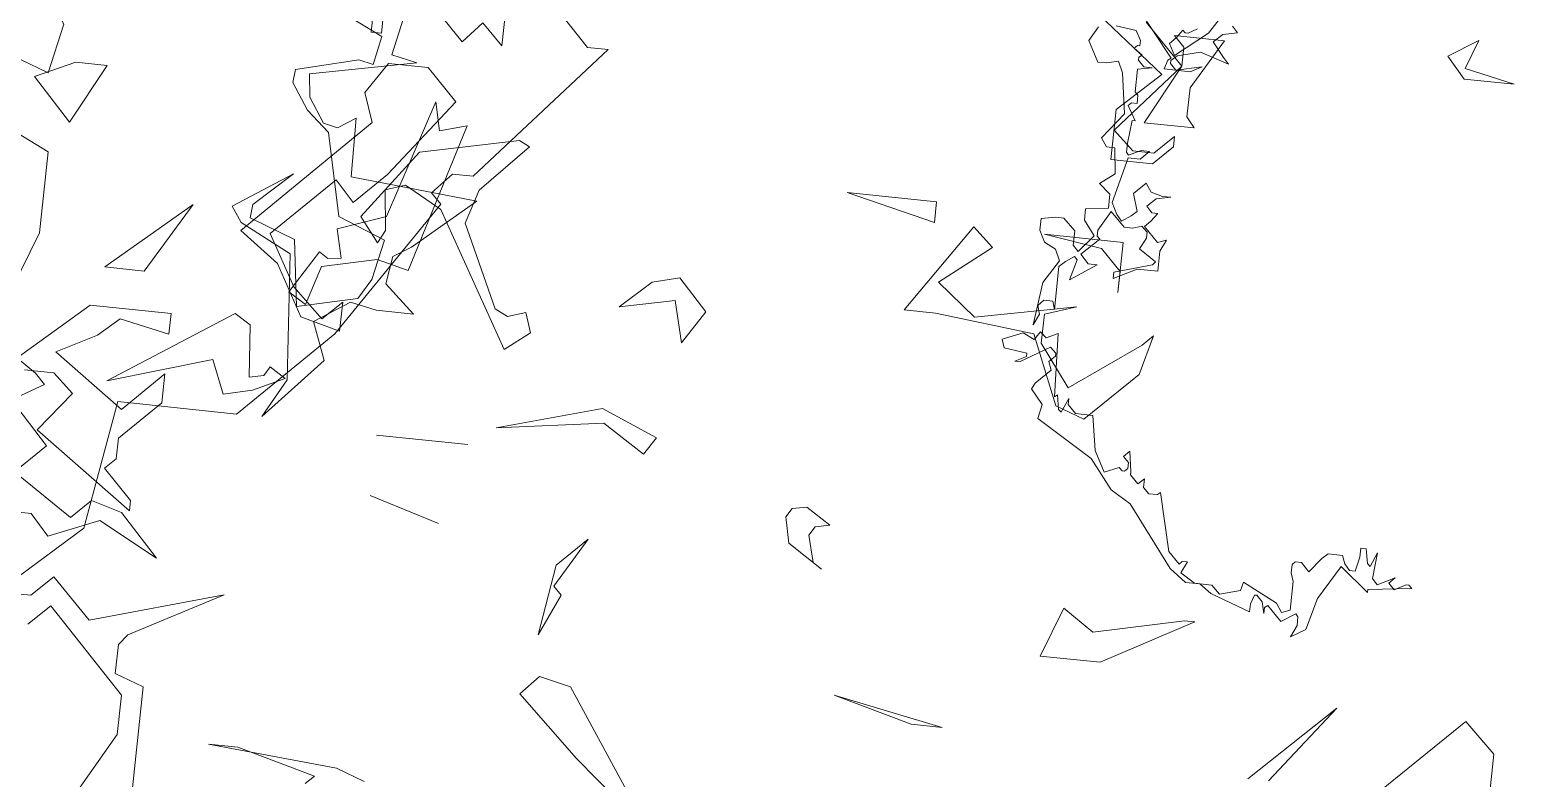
# Model space of a CAD drawing. Header units: metres. Extents: x 329311 to 330425, y 7396637 to 7397287.
# Drawn here: x 329838.773 to 329839.61, y 7397028.441 to 7397028.862 of the extents above; entities that cross this region are included whole.
import ezdxf

# ---------------------------------------------------------------- set-up
doc = ezdxf.new("R2010")
doc.units = ezdxf.units.M
doc.linetypes.add('CACHE2', pattern=[4.7625, 3.175, -1.5875])
doc.layers.get('0').update_dxf_attribs({"lineweight": 18})
doc.layers.add('ARBRE', color=251, linetype='Continuous', lineweight=13)
doc.layers.add('AXES+POTEAUX', color=6, linetype='CACHE2', lineweight=13)
doc.layers.add('VEGETAIS', color=3, linetype='Continuous')
pattern_1 = [(341.96263, (329827.33868, 7397103.38185), (0.0540704, 0.16604302), [0.127, -0.047625]), (71.96263, (329827.33868, 7397103.38185), (-0.16604302, 0.0540704), [0.127, -0.047625])]

# ---------------------------------------------------------------- blocks, each defined once
blk = doc.blocks.new('WMF26', base_point=(0, 0.0008))
at = {"color": 85}
blk.add_lwpolyline([(12.1472, -9.3381), (12.2485, -9.4401), (12.3209, -9.4401), (11.8994, -9.9284), (11.8269, -9.9284), (11.7611, -10.0008), (11.7973, -10.037), (11.477, -10.5245), (11.165, -10.8381), (10.75, -10.8381), (10.6776, -11.2893), (10.3277, -11.6096)], dxfattribs=at)
at = {"color": 63}
for points in [[(10.1498, -9.1281), (10.4257, -9.5496), (10.3894, -9.7242), (10.2882, -9.688)], [(1.6219, -8.7782), (1.7965, -8.4653), (1.7965, -8.327), (1.5198, -8.043), (1.4466, -8.1154)], [(1.207, -6.4054), (1.3453, -6.4713), (1.3453, -6.7553), (1.2432, -7.0319)], [(1.2728, -7.1703), (1.3815, -7.2427), (1.4178, -7.2789), (1.3091, -7.344), (1.4466, -7.4905), (1.3453, -7.5918), (1.5561, -7.7301), (1.6219, -7.6643), (1.7306, -7.6939), (1.8689, -7.8396), (1.6582, -7.7301), (1.4836, -7.8034), (1.4178, -7.7301), (1.3091, -7.7301)], [(1.3815, -8.0142), (1.4466, -8.0142), (1.5198, -7.9417), (1.6582, -8.0792), (2.1167, -7.9417), (1.7965, -8.1154), (1.7677, -8.1525), (1.7677, -8.2546), (1.8689, -8.2908), (1.8689, -8.8869)], [(2.465, -8.5666), (2.4955, -8.5378), (2.2188, -8.4653), (2.1167, -8.4653), (2.5679, -8.5016), (2.6692, -8.5378)], [(4.8889, -6.482), (4.8707, -6.4424), (4.8304, -6.4219), (4.8098, -6.3823), (4.8098, -6.342), (4.86, -6.3321), (4.8889, -6.3321), (4.9308, -6.3716), (4.9308, -6.4219), (4.9498, -6.4424), (5, -6.3823), (4.9605, -6.3321), (4.9605, -6.2918), (5.0395, -6.2819), (5.0395, -6.2317), (5, -6.1996), (5.0502, -6.1601), (5.0395, -6.0695), (5.0107, -6.0695), (4.9893, -6.0398), (5.0609, -5.9485), (5.0395, -5.8077), (5.0214, -5.7682), (4.9811, -5.7789), (4.9498, -5.7789), (4.9103, -5.7072), (4.9391, -5.6562)], [(5.2832, -5.6274), (5.2519, -5.6463), (5.2412, -5.6463), (5.233, -5.6381), (5.2124, -5.6669), (5.191, -5.6891), (5.2124, -5.7286), (5.3227, -5.6381), (5.4232, -5.4767)], [(5.4026, -5.606), (5.4232, -5.6274), (5.373, -5.6381), (5.3417, -5.6669), (5.3837, -5.7179), (5.4026, -5.7393), (5.3022, -5.7072), (5.2223, -5.7286), (5.2017, -5.7476), (5.2017, -5.7575), (5.2223, -5.7789), (5.3129, -5.7575), (5.2725, -5.7789), (5.182, -5.7789), (5.191, -5.7476), (5.2017, -5.7393), (5.0609, -5.5664)], [(5, -5.6463), (5.0708, -5.6562), (5.0897, -5.6891), (5.0897, -5.7072), (5.0815, -5.7072), (5.0708, -5.7179), (5.1004, -5.7393), (5.0897, -5.7476), (5.0897, -5.7575), (5.1111, -5.7789), (5.14, -5.7789), (5.0897, -5.7896), (5.0897, -5.8686), (5.1004, -5.8793), (5.1004, -5.9081), (5.0815, -5.9081), (5.0708, -5.9188), (5.1004, -5.969), (5.0897, -5.969), (5.0815, -6.0489), (5.0815, -6.0802), (5.0897, -6.0901), (5.1317, -6.0695), (5.1614, -6.0695), (5.1317, -6.0999), (5.0897, -6.0999), (5.0502, -6.2605), (5.0708, -6.3), (5.0897, -6.3214), (5.121, -6.3), (5.14, -6.2819), (5.121, -6.221), (5.1614, -6.1815), (5.182, -6.2103), (5.2223, -6.221), (5.2519, -6.221), (5.2017, -6.2317), (5.1712, -6.2605), (5.191, -6.2819), (5.2124, -6.2819), (5.191, -6.3107), (5.1712, -6.3321), (5.2223, -6.3823), (5.2519, -6.3716), (5.233, -6.4112), (5.233, -6.482), (5.1614, -6.482), (5.0815, -6.5231), (5.0815, -6.5009), (5.2124, -6.4614), (5.2223, -6.4507), (5.1614, -6.4112), (5.182, -6.3716), (5.182, -6.3502), (5.1614, -6.3321), (5.1317, -6.342), (5.1004, -6.342), (5.0502, -6.2918), (5.0107, -6.3609), (5.0107, -6.3823), (5.0214, -6.3922), (4.9605, -6.4507), (4.9893, -6.482), (5.0214, -6.482), (4.9308, -6.5437), (4.9498, -6.4721), (4.9391, -6.4614), (4.9103, -6.482), (4.8889, -6.5009), (4.8889, -6.6524), (4.8806, -6.6236), (4.8493, -6.6236), (4.8304, -6.6442), (4.8386, -6.6738), (4.8205, -6.7133), (4.8386, -6.5627), (4.8889, -6.482), (4.8889, -6.482)], [(6.1601, -5.6315), (6.2613, -5.5664), (6.2251, -5.6677), (6.3996, -5.7048), (6.2251, -5.7048), (6.1601, -5.6315), (6.1601, -5.6315)], [(5.2421, -5.7624), (5.2421, -5.6965), (5.2058, -5.6595), (5.3804, -5.6595), (5.2783, -5.8348), (5.2783, -5.9361), (5.3071, -5.9723), (5.1326, -5.9723), (5.2421, -5.7624), (5.2421, -5.7624)], [(3.0117, -6.2794), (2.8528, -6.4474), (2.8166, -6.5676), (2.9508, -6.8525), (2.9969, -6.8755), (3.0586, -6.8541), (3.0825, -6.9233), (2.9977, -6.9908), (2.7268, -6.5289), (2.5959, -6.4573), (2.5268, -6.4803), (2.5432, -6.6211), (2.5202, -6.6672), (2.4527, -6.5824), (2.6321, -6.3379), (2.9746, -6.2613), (3.0117, -6.2794), (3.0117, -6.2794)], [(3.5715, -6.7586), (3.3797, -6.8006), (3.4851, -6.7034), (3.5798, -6.6779), (3.6827, -6.7866), (3.6086, -6.9027), (3.5715, -6.7586), (3.5715, -6.7586)], [(5.8447, -7.6288), (5.8365, -7.619), (5.7863, -7.6503), (5.736, -7.6), (5.7253, -7.6083), (5.7253, -7.6288), (5.7146, -7.5893), (5.6941, -7.5687), (5.6858, -7.5687), (5.6751, -7.6), (5.6751, -7.6288), (5.5343, -7.5786), (5.4923, -7.5498), (5.4421, -7.5498), (5.3837, -7.5078), (5.2223, -7.2979), (5.1507, -7.2559), (5.0708, -7.1554), (4.8707, -7.0361), (4.8806, -6.9858), (4.8386, -6.9356), (4.8493, -6.9142), (4.8996, -6.864), (4.8889, -6.8343), (4.9103, -6.8138), (4.9103, -6.8031), (4.8889, -6.7841), (4.7892, -6.8451), (4.7703, -6.8451), (4.8098, -6.8245), (4.8098, -6.8138), (4.7291, -6.8031), (4.7192, -6.7742), (4.7892, -6.7446), (4.8304, -6.7635), (4.8493, -6.7339), (4.8707, -6.7528), (4.9103, -6.7339), (4.921, -6.9546), (4.9308, -6.9463), (4.9391, -6.9965), (4.9498, -7.0048), (4.9712, -6.9546), (4.9712, -6.976), (5, -7.0048), (5.0609, -7.0048), (5.0815, -7.1258), (5.121, -7.1974), (5.1712, -7.176), (5.182, -7.1867), (5.191, -7.1867), (5.2017, -7.176), (5.2017, -7.1554), (5.182, -7.1365), (5.2017, -7.1159), (5.2124, -7.1867), (5.2124, -7.1974), (5.2412, -7.2262), (5.2626, -7.2057), (5.2626, -7.2369), (5.2832, -7.2559), (5.3129, -7.2559), (5.3227, -7.2477), (5.373, -7.4494), (5.4133, -7.4889), (5.4232, -7.4782), (5.4421, -7.4782), (5.4232, -7.5185), (5.4734, -7.5498), (5.5343, -7.5498), (5.564, -7.5786), (5.6356, -7.558), (5.6438, -7.5284), (5.7649, -7.5893), (5.7863, -7.619), (5.8151, -7.6083), (5.8151, -7.5078), (5.8052, -7.4782), (5.8052, -7.4494), (5.8151, -7.4387), (5.8365, -7.4387), (5.8653, -7.4683), (5.9056, -7.4181), (5.9262, -7.3991), (5.9765, -7.3991), (5.9872, -7.428), (6.0061, -7.4494), (6.0267, -7.4494), (6.0374, -7.3991), (6.0374, -7.3679), (6.0563, -7.3679), (6.0662, -7.4181), (6.0769, -7.428), (6.0967, -7.3777), (6.0884, -7.4683), (6.1074, -7.4889), (6.1675, -7.4576), (6.1469, -7.4782), (6.1675, -7.4996), (6.2078, -7.4782), (6.2177, -7.4782), (6.2284, -7.4889), (6.0769, -7.5078), (6.0769, -7.5185), (5.9765, -7.4387), (5.9056, -7.558), (5.876, -7.6692), (5.8258, -7.7005), (5.8447, -7.6585), (5.8447, -7.6288), (5.8447, -7.6288)], [(3.3698, -7.209), (2.9985, -7.2649), (3.3591, -7.1587), (3.5567, -7.2411), (3.518, -7.302), (3.3698, -7.209), (3.3698, -7.209)], [(4.1767, -7.6363), (4.054, -7.558), (4.0342, -7.4675), (4.0532, -7.437), (4.1034, -7.4263), (4.189, -7.4807), (4.1388, -7.4914), (4.1199, -7.5226), (4.1454, -7.6165), (4.1767, -7.6363), (4.1767, -7.6363)], [(3.3493, -8.1352), (3.681, -8.6177), (3.8548, -8.5748), (3.8893, -8.537), (4.0318, -8.6341), (4.0342, -8.7066), (3.7189, -8.6465), (3.3962, -8.3814), (3.1764, -8.178), (3.2389, -8.1105), (3.3493, -8.1352), (3.3493, -8.1352)]]:
    blk.add_lwpolyline(points, dxfattribs=at)
at = {"color": 106}
for points in [[(5.1029, -5.6232), (5.2421, -5.7624), (5.0305, -6.0094), (5.1029, -6.0744), (5.1762, -6.0744), (5.2421, -6.0094), (5.2421, -6.0456), (5.1762, -6.1115), (5.0305, -6.1115), (5.0305, -5.9361), (5.1762, -5.7986), (4.8559, -5.5508)], [(2.5498, -5.769), (2.5004, -6.0102), (2.591, -6.0291), (2.223, -6.1065), (2.2328, -6.1872), (2.2888, -6.272), (2.339, -6.2827), (2.4, -6.2424), (2.4049, -6.4482), (2.8487, -6.4861), (2.6387, -6.6697), (2.5778, -6.7092), (2.5638, -6.8064), (2.67, -6.901), (2.5391, -6.901), (2.4477, -6.8821), (2.3259, -6.9628), (2.3777, -7.0945), (2.1818, -7.311), (2.2567, -7.1744), (2.2205, -6.7364), (2.0394, -6.6466), (2.0031, -6.5923), (2.204, -6.4589), (2.0739, -6.5799), (2.0698, -6.6269), (2.2312, -6.6862), (2.2616, -6.9175), (2.4716, -6.8665), (2.5128, -6.7957), (2.5424, -6.6549), (2.3761, -6.5898), (2.3094, -6.3025), (2.2287, -6.2333), (2.1686, -6.1428), (2.1727, -6.0967), (2.3884, -6.0398), (2.4395, -6.0506), (2.4601, -5.9501), (2.2065, -5.8299)], [(4.4418, -6.3947), (4.1281, -6.3222), (4.4418, -6.3222), (4.4418, -6.3947), (4.4418, -6.3947)], [(4.478, -6.5989), (4.6155, -6.7076), (4.9654, -6.6351), (4.8559, -6.6713), (4.8559, -6.7734), (4.9654, -6.9183), (5.2058, -6.7438), (5.2421, -6.7076), (5.2058, -6.8459), (5.0305, -7.0212), (4.9292, -6.985), (4.8271, -6.7438), (4.478, -6.7076), (4.3685, -6.7076), (4.5793, -6.3947), (4.6517, -6.4597), (4.478, -6.5989), (4.478, -6.5989)], [(5.1029, -6.5701), (5.1029, -6.4968), (5.0305, -6.4235), (4.8271, -6.3947), (5.1029, -6.3947), (5.1029, -6.5701), (5.1029, -6.5701)], [(2.586, -7.3333), (2.9055, -7.3333), (2.586, -7.3333), (2.586, -7.3333)], [(5.7295, -8.2076), (6.0127, -7.9302), (5.8019, -8.2076)], [(6.0127, -8.3814), (6.4639, -7.9302), (6.5734, -8.0323), (6.5734, -8.4546)], [(2.586, -7.5449), (2.833, -7.6173), (2.586, -7.5449), (2.586, -7.5449)], [(3.2842, -7.8215), (3.2192, -7.9672), (3.2554, -7.7194), (3.3567, -7.6173), (3.2554, -7.7927), (3.2842, -7.8215), (3.2842, -7.8215)], [(5.4528, -7.6832), (5.489, -7.6832), (5.1762, -7.8577), (4.9654, -7.8577), (5.0305, -7.6832), (5.1391, -7.7556), (5.4528, -7.6832), (5.4528, -7.6832)], [(4.6517, -8.141), (4.2664, -8.0685), (4.5431, -8.141), (4.6517, -8.141), (4.6517, -8.141)], [(11.8409, -9.1899), (11.9513, -9.3273), (11.9513, -9.4665), (11.8772, -9.3932), (11.8121, -9.4665), (11.6013, -9.2549), (11.5651, -9.2549), (11.4927, -9.3273), (11.5289, -9.3273), (11.5289, -9.4665), (11.4927, -9.4665), (11.4927, -9.2187), (11.6013, -9.1899), (11.6376, -9.1528), (11.5651, -9.0804), (11.8772, -9.1528), (11.8409, -9.1899), (11.8409, -9.1899)], [(11.8121, -9.6773), (11.6013, -9.9539), (11.4927, -10.0626), (11.426, -9.9901), (11.216, -10.2009), (11.3173, -10.3763), (11.426, -10.4775), (11.4927, -10.4125), (11.4927, -10.5137), (11.3535, -10.4775), (11.2523, -10.3022), (11.1139, -10.2009), (11.5289, -9.7785), (11.4927, -9.6773), (11.5651, -9.5678), (11.7034, -9.5678), (11.8121, -9.6773), (11.8121, -9.6773)], [(10.4808, -9.888), (10.3425, -9.7423), (10.4808, -9.6773), (10.5903, -9.6773), (10.4808, -9.888), (10.4808, -9.888)], [(11.3939, -10.2462), (11.4252, -10.2659), (11.4713, -10.2602), (11.4474, -10.1597), (11.6137, -10.0996), (11.7421, -9.6838), (11.766, -9.7835), (11.8599, -9.7563), (11.7084, -10.2783), (11.5964, -10.2519), (11.4062, -10.2964), (11.3642, -10.4339), (11.3025, -10.396), (11.3939, -10.2462), (11.3939, -10.2462)], [(10.6554, -10.3763), (10.9386, -10.1284), (10.7937, -10.3763), (10.6554, -10.3763), (10.6554, -10.3763)], [(10.3425, -10.7616), (10.6191, -10.5137), (10.9024, -10.5137), (10.9024, -10.5862), (10.7278, -10.55), (10.6554, -10.6158), (10.517, -10.6883), (10.7649, -10.8637), (10.9024, -10.7245), (10.9024, -10.8266), (10.7649, -10.9649), (10.7649, -11.0374), (10.7278, -11.0736), (10.8299, -11.1765), (10.8299, -11.2127), (10.4808, -10.9649), (10.5903, -10.8266), (10.517, -10.7616), (10.4149, -10.7616)], [(11.1798, -10.5245), (11.1963, -10.7056), (11.2465, -10.6941), (11.2654, -10.6628), (11.3206, -10.6973), (11.2119, -10.75), (11.1123, -10.7739), (11.0637, -10.6578), (10.7039, -10.7698), (11.1246, -10.4907), (11.1798, -10.5245), (11.1798, -10.5245)]]:
    blk.add_lwpolyline(points, dxfattribs=at)
blk = doc.blocks.new('T2_02')
at = {"xscale": 0.3499999999999943, "yscale": 0.3499999999999943, "zscale": 0.3499999999999943}
blk.add_blockref('WMF26', (-2.2399, 1.997), dxfattribs=at)

msp = doc.modelspace()

# ---------------------------------------------------------------- hatches: boundary and pattern name
at = {"layer": 'AXES+POTEAUX'}
h = msp.add_hatch(dxfattribs=at)
h.set_pattern_fill('ANGLE', color=253, scale=0.025)
h.set_pattern_definition(pattern_1)
edge = h.paths.add_edge_path()
edge.add_line((329826.73853, 7397041.20791), (329842.24259, 7397036.17788))
edge.add_line((329846.84419, 7397037.62513), (329826.88257, 7397044.09275))
edge.add_line((329826.73853, 7397041.20791), (329826.88257, 7397044.09275))
edge.add_line((329844.8123, 7397035.29696), (329860.30465, 7397030.22222))
edge.add_line((329859.60598, 7397032.06738), (329846.41528, 7397036.30802))
edge.add_line((329845.08804, 7397036.16856), (329844.8123, 7397035.29696))
edge.add_line((329842.50274, 7397037.00022), (329845.08804, 7397036.16856))
edge.add_line((329846.41528, 7397036.30802), (329846.84419, 7397037.62513))
edge.add_line((329862.8868, 7397029.38061), (329868.67072, 7397027.4942))
edge.add_line((329868.67072, 7397027.4942), (329868.13927, 7397025.86219))
edge.add_line((329868.13927, 7397025.86219), (329869.83706, 7397025.30932))
edge.add_line((329869.83706, 7397025.30932), (329870.29762, 7397026.72362))
edge.add_line((329870.42957, 7397026.68065), (329870.99659, 7397028.50122))
edge.add_line((329870.99659, 7397028.50122), (329869.44739, 7397029.0057))
edge.add_line((329869.38913, 7397028.82679), (329864.87965, 7397030.29527))
edge.add_line((329864.87965, 7397030.29527), (329865.24303, 7397031.62977))
edge.add_line((329865.24303, 7397031.62977), (329860.01759, 7397033.33139))
edge.add_line((329860.01759, 7397033.33139), (329859.60598, 7397032.06738))
edge.add_line((329860.30465, 7397030.22222), (329860.59223, 7397031.13123))
edge.add_line((329860.59223, 7397031.13123), (329863.17753, 7397030.29957))
edge.add_line((329863.17753, 7397030.29957), (329862.8868, 7397029.38061))
edge.add_line((329842.24259, 7397036.17788), (329842.50274, 7397037.00022))
edge.add_line((329869.44739, 7397029.0057), (329869.38913, 7397028.82679))
h = msp.add_hatch(dxfattribs=at)
h.set_pattern_fill('ANGLE', color=253, scale=0.025)
h.set_pattern_definition(pattern_1)
edge = h.paths.add_edge_path()
edge.add_line((329819.19347, 7397028.93899), (329822.17247, 7397038.04224))
edge.add_line((329820.20024, 7397038.23985), (329816.63581, 7397027.29395))
edge.add_line((329820.20024, 7397038.23985), (329822.17247, 7397038.04224))
edge.add_line((329816.63581, 7397027.29395), (329819.08054, 7397026.50983))
edge.add_line((329821.70475, 7397025.62855), (329840.37852, 7397019.55393))
edge.add_line((329819.38517, 7397027.29948), (329821.97424, 7397026.48039))
edge.add_line((329819.13867, 7397026.52095), (329819.3646, 7397027.2351))
edge.add_line((329821.97424, 7397026.48039), (329821.71211, 7397025.6518))
edge.add_line((329823.38001, 7397027.57453), (329819.19347, 7397028.93899))
edge.add_line((329822.95291, 7397026.26078), (329823.38001, 7397027.57453))
edge.add_line((329837.12496, 7397021.6588), (329822.95291, 7397026.26078))
edge.add_line((329837.53692, 7397022.96561), (329837.12496, 7397021.6588))
edge.add_line((329846.004, 7397020.20839), (329837.53692, 7397022.96561))
edge.add_line((329840.37852, 7397019.55393), (329840.66617, 7397020.46315))
edge.add_line((329840.66617, 7397020.46315), (329843.25543, 7397019.64401))
edge.add_line((329843.25543, 7397019.64401), (329842.86146, 7397018.39872))
edge.add_line((329842.86146, 7397018.39872), (329859.17688, 7397013.08576))
edge.add_line((329845.57625, 7397018.89485), (329846.004, 7397020.20839))
edge.add_line((329859.58323, 7397014.3336), (329845.57625, 7397018.89485))
edge.add_line((329859.17688, 7397013.08576), (329859.58323, 7397014.3336))

# ---------------------------------------------------------------- linework, layer by layer
at = {"layer": 'VEGETAIS'}
msp.add_spline([(329828.81881, 7397031.56047), (329833.58055, 7397033.41829), (329836.99691, 7397030.73925), (329841.14394, 7397032.63977), (329843.74851, 7397026.61438), (329837.64813, 7397028.43787), (329828.81881, 7397031.56047)], degree=3, dxfattribs=at)

# ---------------------------------------------------------------- block references
at = {"layer": 'ARBRE', "xscale": 0.4621142716754235, "yscale": 0.4621142716754235, "zscale": 0.4621142716754235, "rotation": 354.0121026411171}
for p in [(329838.20923, 7397029.55196), (329839.60904, 7397028.8316)]:
    msp.add_blockref('T2_02', p, dxfattribs=at)

doc.saveas('drawing.dxf')
